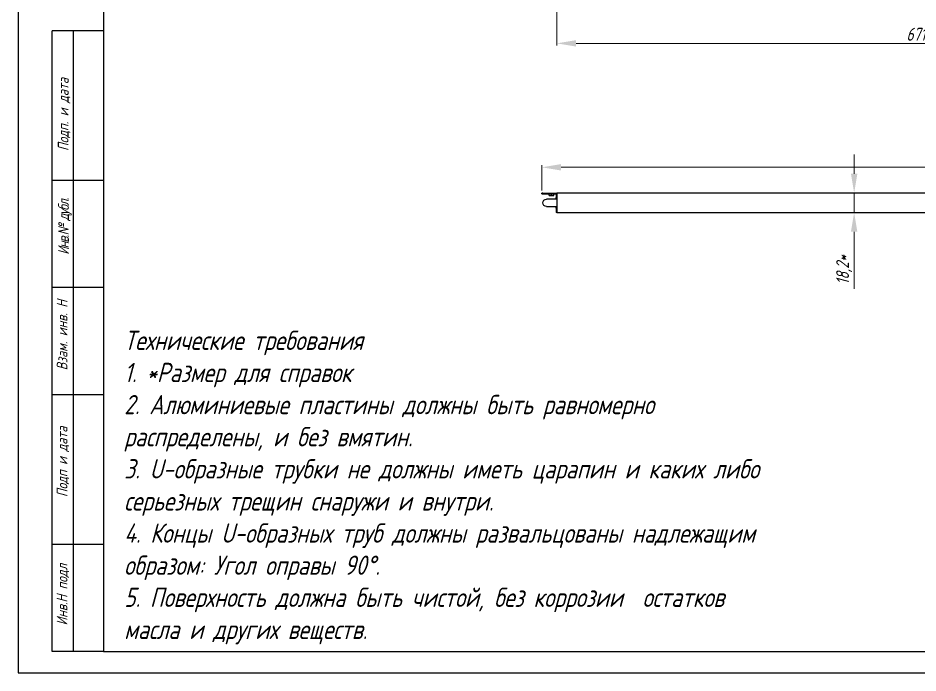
# Model space of a CAD drawing. Header units: millimetres. Extents: x 937859 to 970574, y 987894 to 996517.
# Drawn here: x 967823 to 968663, y 994038 to 994650 of the extents above; entities that cross this region are included whole.
import ezdxf

# ---------------------------------------------------------------- set-up
doc = ezdxf.new("R2010")
doc.units = ezdxf.units.MM
doc.header["$LTSCALE"] = 0.5
doc.linetypes.add('CENTER', pattern=[0.6, 0.375, -0.075, 0.075, -0.075])
for name, color, linetype, lineweight in [('0.25-STAMP', 7, 'Continuous', 25), ('0.3-STAMP', 7, 'Continuous', 30), ('MD_Visible', 7, 'Continuous', 25), ('MD_Visible Narrow', 7, 'Continuous', 25)]:
    doc.layers.add(name, color=color, linetype=linetype, lineweight=lineweight)
doc.layers.add('DIMENSION', color=1, linetype='Continuous')
doc.styles.add('A2', font='GOST_A.TTF', dxfattribs={"width": 0.955, "oblique": 15, "height": 12})
doc.styles.get("Standard").update_dxf_attribs({"font": 'GOST_A.TTF', "oblique": 15})
doc.dimstyles.new('ISO-25', dxfattribs={"dimtxt": 12, "dimasz": 4.5, "dimexe": 0.5, "dimexo": 0.625, "dimtad": 1, "dimtxsty": 'A2', "dimcen": 2.5, "dimadec": 0, "dimazin": 0, "dimtfac": 1, "dimtmove": 0, "dimatfit": 3, "dimfxl": 1, "dimlwd": 9, "dimlwe": 9, "dimarcsym": 0})

# ---------------------------------------------------------------- blocks, each defined once
blk = doc.blocks.new('*D219')
at = {"color": 0, "lineweight": 9, "transparency": 16777216}
for p, q in [((968326.05, 994675.43), (968326.05, 994624.41)), ((968997.05, 994675.43), (968997.05, 994624.41)), ((968979.05, 994626.41), (968344.05, 994626.41))]:
    blk.add_line(p, q, dxfattribs=at)
at = {"color": 0, "transparency": 16777216}
for points in [[(968344.05, 994629.41), (968344.05, 994623.41), (968326.05, 994626.41)], [(968979.05, 994629.41), (968979.05, 994623.41), (968997.05, 994626.41)]]:
    blk.add_solid(points, dxfattribs=at)
at = {"layer": 'Defpoints', "color": 0, "transparency": 16777216}
for p in [(968326.05, 994677.93), (968997.05, 994677.93), (968326.05, 994626.41)]:
    blk.add_point(p, dxfattribs=at)
at = {"color": 0, "lineweight": 5, "transparency": 16777216, "insert": (968661.55, 994634.91), "char_height": 12, "attachment_point": 5, "style": 'A2'}
blk.add_mtext('671', dxfattribs=at)
blk = doc.blocks.new('*D220')
at = {"color": 0, "lineweight": 9, "transparency": 16777216}
for p, q in [((968603.83, 994504.55), (968603.83, 994522.55)), ((968659.05, 994486.55), (968601.83, 994486.55)), ((968603.83, 994486.55), (968603.83, 994468.35)), ((968659.05, 994468.35), (968601.83, 994468.35)), ((968603.83, 994450.35), (968603.83, 994397.08))]:
    blk.add_line(p, q, dxfattribs=at)
at = {"color": 0, "transparency": 16777216}
for points in [[(968600.83, 994504.55), (968606.83, 994504.55), (968603.83, 994486.55)], [(968600.83, 994450.35), (968606.83, 994450.35), (968603.83, 994468.35)]]:
    blk.add_solid(points, dxfattribs=at)
at = {"layer": 'Defpoints', "color": 0, "transparency": 16777216}
for p in [(968661.55, 994486.55), (968603.83, 994468.35), (968661.55, 994468.35)]:
    blk.add_point(p, dxfattribs=at)
at = {"color": 0, "transparency": 16777216, "insert": (968594.43, 994414.72), "char_height": 12, "attachment_point": 5, "rotation": 90, "style": 'A2'}
blk.add_mtext('18,2*', dxfattribs=at)
blk = doc.blocks.new('*D231')
at = {"color": 0, "lineweight": 9, "transparency": 16777216}
for p, q in [((968312.05, 994489.05), (968312.05, 994512.62)), ((969114.11, 994510.62), (968330.05, 994510.62)), ((969132.11, 994479.95), (969132.11, 994512.62))]:
    blk.add_line(p, q, dxfattribs=at)
at = {"color": 0, "transparency": 16777216}
for points in [[(968330.05, 994513.62), (968330.05, 994507.62), (968312.05, 994510.62)], [(969114.11, 994513.62), (969114.11, 994507.62), (969132.11, 994510.62)]]:
    blk.add_solid(points, dxfattribs=at)
at = {"layer": 'Defpoints', "color": 0, "transparency": 16777216}
for p in [(968312.05, 994510.62), (968312.05, 994486.55), (969132.11, 994477.45)]:
    blk.add_point(p, dxfattribs=at)
at = {"color": 0, "lineweight": 5, "transparency": 16777216, "insert": (968722.08, 994520.02), "char_height": 12, "attachment_point": 5, "style": 'A2'}
blk.add_mtext('820,1*', dxfattribs=at)

msp = doc.modelspace()

# ---------------------------------------------------------------- linework, layer by layer
at = {"layer": '0.25-STAMP'}
msp.add_lwpolyline([(967822.551, 994038.211), (969502.551, 994038.211), (969502.551, 995226.211), (967822.551, 995226.211), (967822.551, 994038.211)], dxfattribs=at)
at = {"layer": '0.3-STAMP', "color": 0}
for p, q in [((967854.551, 994058.211), (967854.551, 994638.211)), ((967902.551, 994638.211), (967854.551, 994638.211)), ((967874.551, 994058.211), (967874.551, 994638.211)), ((967902.551, 994638.211), (967902.551, 994058.211)), ((967902.551, 994498.211), (967854.551, 994498.211)), ((967902.551, 994398.211), (967854.551, 994398.211)), ((967902.551, 994298.211), (967854.551, 994298.211)), ((967902.551, 994158.211), (967854.551, 994158.211)), ((967902.551, 994058.211), (967854.551, 994058.211))]:
    msp.add_line(p, q, dxfattribs=at)
at = {"layer": '0.3-STAMP'}
msp.add_lwpolyline([(967902.551, 994058.211), (969482.551, 994058.211), (969482.551, 995206.211), (967902.551, 995206.211), (967902.551, 994058.211)], dxfattribs=at)
at = {"layer": 'MD_Visible'}
for p, q in [((968312.053, 994485.955), (968312.053, 994486.555)), ((968313.053, 994486.555), (968312.053, 994486.555)), ((968312.053, 994485.955), (968313.053, 994485.955)), ((968313.053, 994486.555), (968325.253, 994486.555)), ((968313.053, 994485.955), (968325.253, 994485.955)), ((968318.903, 994484.255), (968318.903, 994485.755)), ((968318.945, 994484.255), (968318.903, 994484.255)), ((968318.945, 994484.255), (968318.945, 994485.755)), ((968318.953, 994484.255), (968318.945, 994484.255)), ((968318.953, 994484.255), (968318.953, 994485.755)), ((968318.953, 994484.255), (968321.053, 994484.255)), ((968321.053, 994484.255), (968323.153, 994484.255)), ((968323.153, 994484.255), (968323.153, 994485.755)), ((968323.161, 994484.255), (968323.153, 994484.255)), ((968323.161, 994484.255), (968323.161, 994485.755)), ((968323.203, 994484.255), (968323.161, 994484.255)), ((968323.203, 994484.255), (968323.203, 994485.755)), ((968325.453, 994485.755), (968325.453, 994482.655)), ((968325.453, 994482.655), (968325.453, 994482.455)), ((968326.053, 994482.455), (968325.453, 994482.455)), ((968325.453, 994480.955), (968325.453, 994482.455)), ((968997.053, 994486.555), (968326.053, 994486.555)), ((968326.053, 994486.555), (968326.053, 994468.355)), ((968326.053, 994485.755), (968326.053, 994482.655)), ((968326.053, 994480.955), (968316.353, 994480.955)), ((968316.353, 994473.955), (968326.053, 994473.955)), ((968325.453, 994472.455), (968325.453, 994473.955)), ((968325.453, 994472.455), (968326.053, 994472.455)), ((968325.453, 994472.455), (968325.453, 994472.255)), ((968325.453, 994472.255), (968325.453, 994469.355)), ((968325.453, 994469.355), (968325.453, 994468.355)), ((968326.053, 994468.355), (968325.453, 994468.355)), ((968326.053, 994472.255), (968326.053, 994469.355)), ((968326.053, 994468.355), (968997.053, 994468.355))]:
    msp.add_line(p, q, dxfattribs=at)
at = {"layer": 'MD_Visible', "extrusion": (0, 0, -1)}
for centre, radius, start, end in [((-968318.703, 994485.755), 0.2, 90, 180), ((-968318.745, 994485.755), 0.2, 90, 180), ((-968318.753, 994485.755), 0.2, 90, 180), ((-968325.253, 994485.755), 0.8, 90, 180), ((-968325.253, 994485.755), 0.2, 90, 180), ((-968316.353, 994477.455), 3.5, 0, 90), ((-968316.353, 994477.455), 3.5, 270, 0)]:
    msp.add_arc(centre, radius, start, end, dxfattribs=at)
at = {"layer": 'MD_Visible'}
for centre in [(968323.353, 994485.755), (968323.361, 994485.755), (968323.403, 994485.755)]:
    msp.add_arc(centre, 0.2, 90, 180, dxfattribs=at)
at = {"layer": 'MD_Visible Narrow'}
for p, q in [((968313.053, 994486.555), (968313.053, 994485.955)), ((968318.903, 994485.755), (968318.945, 994485.755)), ((968318.945, 994485.755), (968318.953, 994485.755)), ((968318.953, 994485.755), (968321.053, 994485.755)), ((968321.053, 994485.755), (968323.153, 994485.755)), ((968321.053, 994484.255), (968321.053, 994485.755)), ((968323.153, 994485.755), (968323.161, 994485.755)), ((968323.161, 994485.755), (968323.203, 994485.755)), ((968325.453, 994482.655), (968326.053, 994482.655)), ((968326.053, 994472.255), (968325.453, 994472.255)), ((968325.453, 994469.355), (968326.053, 994469.355))]:
    msp.add_line(p, q, dxfattribs=at)

# ---------------------------------------------------------------- texts
at = {"char_height": 10, "attachment_point": 1, "rotation": 90}
for s, width, insert in [('Взам. инв. Н', 92.57089, (967858.777, 994320.979)), ('Подп и дата', 92.57089, (967858.777, 994202.56)), ('Инв.Н подл', 83.30857, (967858.708, 994082.693))]:
    msp.add_mtext_dynamic_manual_height_columns(s, width=width, gutter_width=50, heights=[0], dxfattribs=dict(at, insert=insert))
at = {"lineweight": 25, "insert": (967921.733, 994357.959), "char_height": 18, "attachment_point": 1}
msp.add_mtext_dynamic_manual_height_columns('\\A1;{\\fGOST type A|b1|i0|c204|p34;Технические требования}\\P1. *Размер для справок\\P2. Алюминиевые пластины должны быть равномерно распределены, и без вмятин.\\P3. U-образные трубки не должны иметь царапин и каких либо серьезных трещин снаружи и внутри.\\P4. Концы U-образных труб должны развальцованы надлежащим образом: Угол оправы 90%%D.\\P5. Поверхность должна быть чистой, без коррозии  остатков масла и других веществ.', width=598.57844, gutter_width=14.503, heights=[441.928], dxfattribs=at)
at = {"layer": 'DIMENSION', "color": 250, "linetype": 'CENTER', "ltscale": 0.25, "char_height": 10, "attachment_point": 1, "rotation": 90}
for s, width, insert in [('{\\C0;Подп. и дата}', 132, (967859.803, 994525.856)), ('{\\T0.85;\\C0;Инв.№ дубл.}', 96, (967860.091, 994428.954))]:
    msp.add_mtext_dynamic_manual_height_columns(s, width=width, gutter_width=240, heights=[0], dxfattribs=dict(at, insert=insert))

# ---------------------------------------------------------------- dimensions: what is measured, and where the dimension line sits
at = {"lineweight": 5}
dim = msp.add_linear_dim(base=(968326.053, 994626.408), p1=(968997.053, 994677.934), p2=(968326.053, 994677.934), dimstyle='ISO-25', override={"dimscale": 4, "dimtxt": 5, "dimlfac": 1}, dxfattribs=at)
dim.commit()
dim.dimension.update_dxf_attribs({"geometry": '*D219', "text_midpoint": (968661.553, 994634.912)})
dim = msp.add_linear_dim(base=(968312.053, 994510.616), p1=(969132.113, 994477.455), p2=(968312.053, 994486.555), text='820,1*', dimstyle='ISO-25', override={"dimscale": 4, "dimtxt": 5}, dxfattribs=at)
dim.commit()
dim.dimension.update_dxf_attribs({"geometry": '*D231', "text_midpoint": (968722.083, 994520.02)})
dim = msp.add_linear_dim(base=(968603.834, 994468.355), p1=(968661.553, 994486.555), p2=(968661.553, 994468.355), angle=90, text='<>*', dimstyle='ISO-25', override={"dimscale": 4, "dimtxt": 5, "dimlfac": 1})
dim.commit()
dim.dimension.update_dxf_attribs({"geometry": '*D220', "text_midpoint": (968594.429, 994414.718)})

doc.saveas('drawing.dxf')
